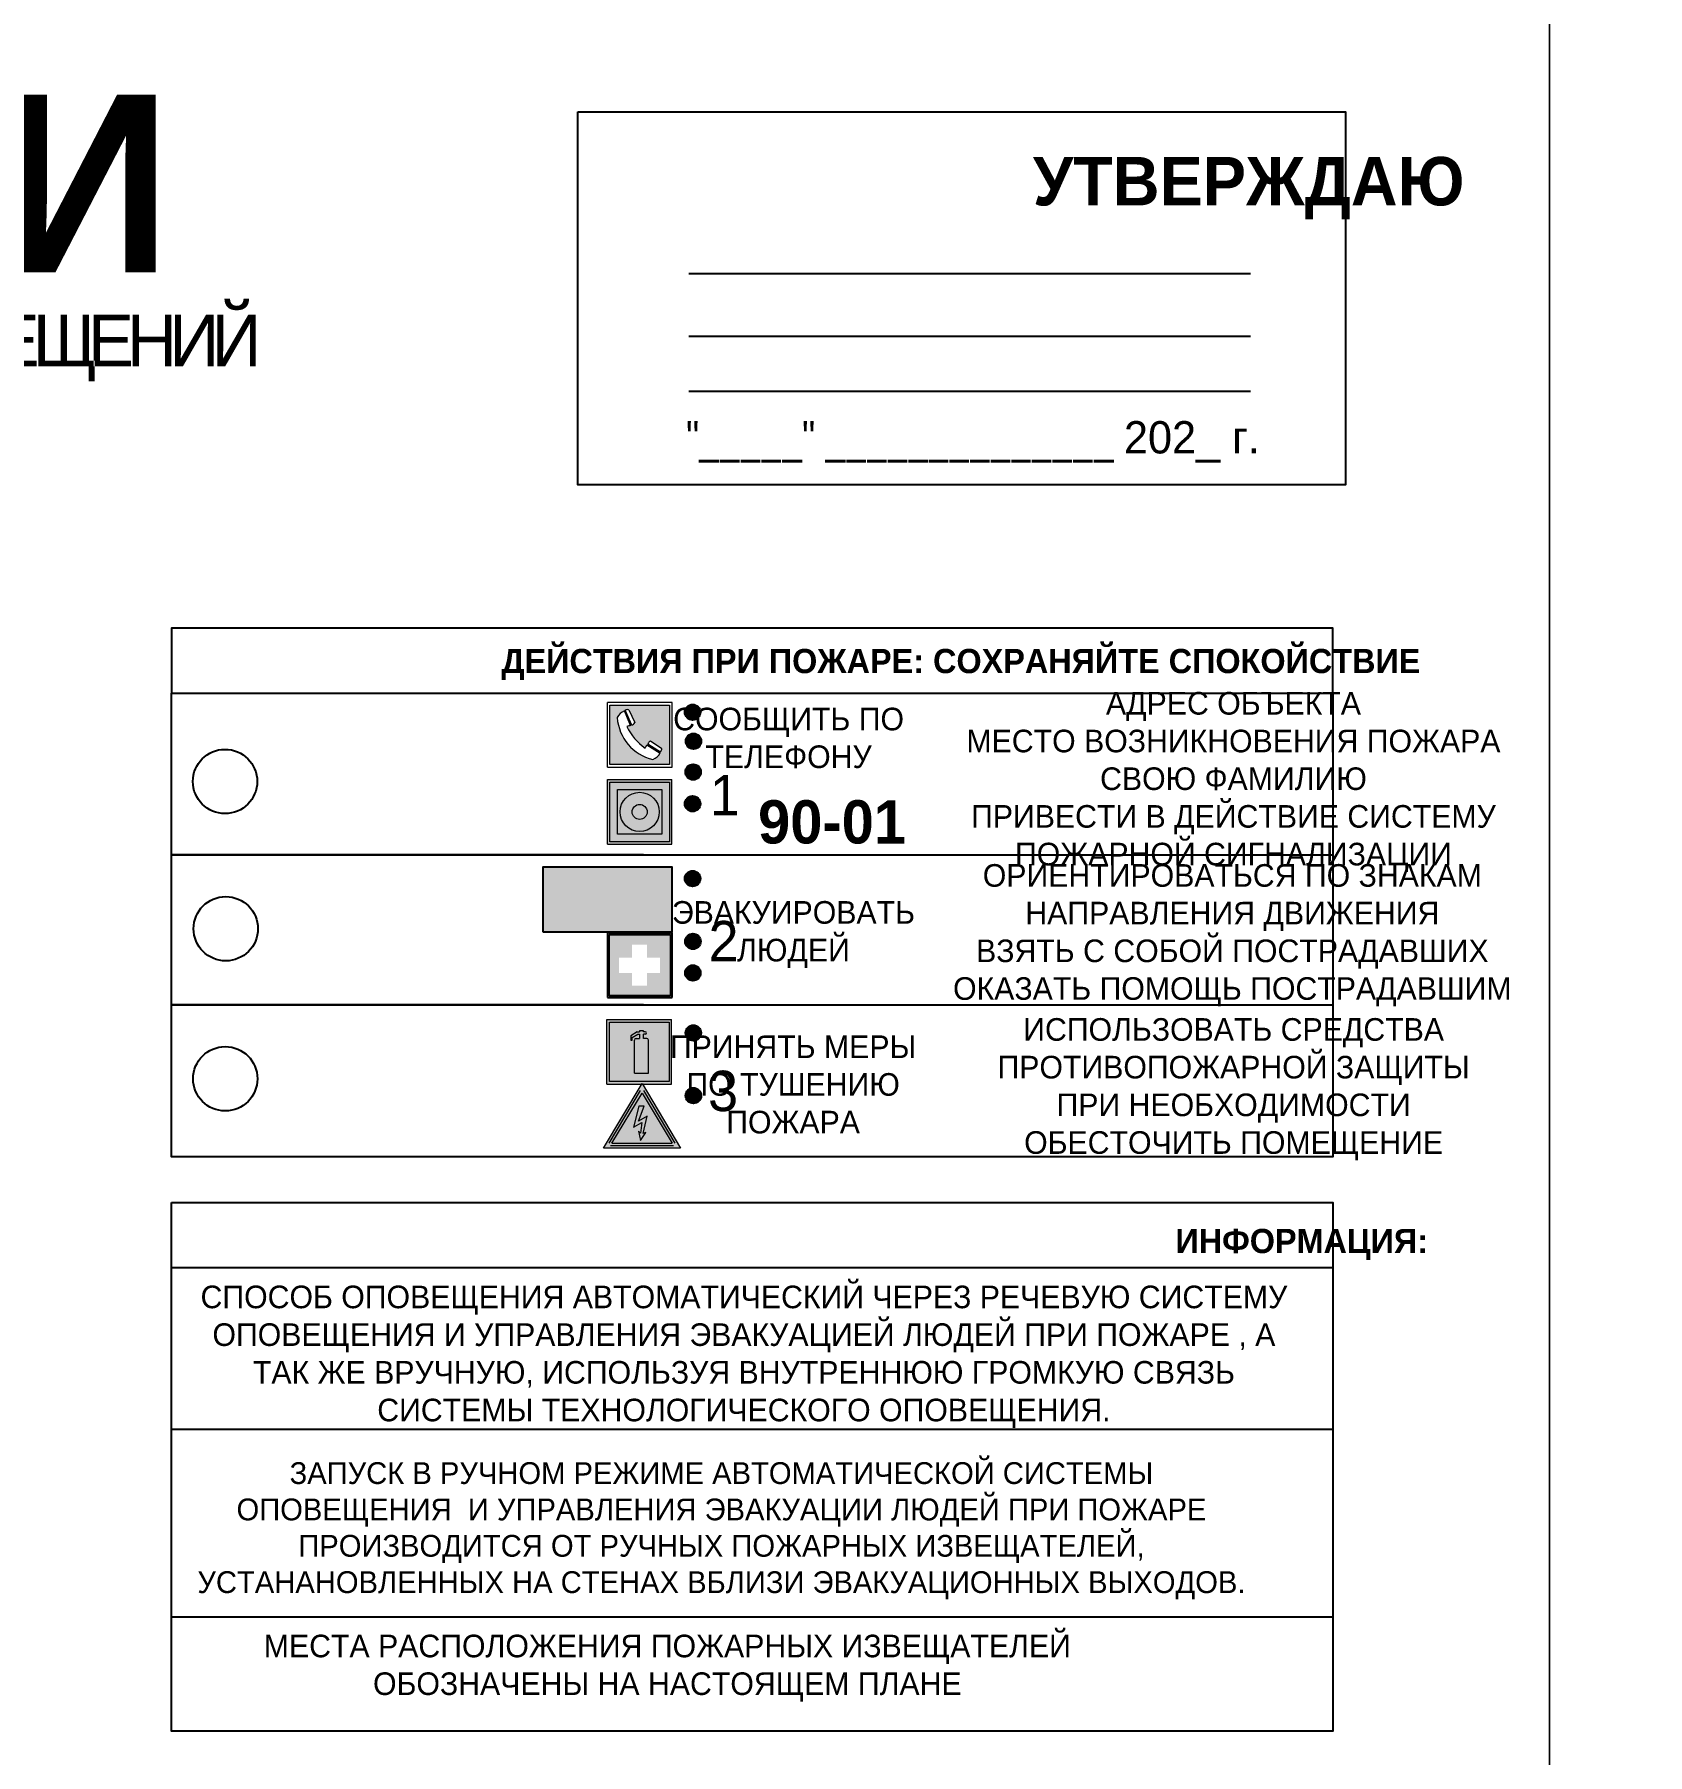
# Model space of a CAD drawing. Header units: millimetres. Extents: x 13114 to 67229, y 22859 to 38520.
# Drawn here: x 28022 to 28221.7, y 34936.7 to 35149.7 of the extents above; entities that cross this region are included whole.
import ezdxf

# ---------------------------------------------------------------- set-up
doc = ezdxf.new("R2010")
doc.units = ezdxf.units.MM
doc.styles.add('обычный', font='arial.ttf')

# ---------------------------------------------------------------- blocks, each defined once
blk = doc.blocks.new('A$C3E6D3DDE')
at = {"lineweight": 5}
h = blk.add_hatch(color=40, dxfattribs=at)
h.paths.add_polyline_path([(24.1, 1.45), (16.46, -11.35), (31.74, -11.35)])
h.paths.add_polyline_path([(24.09, -0.46), (30.03, -10.41), (18.14, -10.41)], flags=16)
h.paths.add_polyline_path([(24.54, -3.08), (23.41, -6.02), (25.13, -5.01), (24.33, -8.5), (24.82, -8.27), (23.79, -9.86), (23.4, -8.04), (23.8, -8.43), (24.04, -6.29), (22.39, -7.25), (23.44, -3.08)], flags=0)
h = blk.add_hatch(color=256, dxfattribs=at)
h.paths.add_polyline_path([(24.37, 0.03, 0.567511), (23.82, 0.03), (17.59, -10.4, 0.582454), (17.86, -10.88), (30.32, -10.88, 0.582149), (30.6, -10.4)])
h.paths.add_polyline_path([(24.09, -0.46), (18.14, -10.41), (30.03, -10.41)], flags=16)
h.paths.add_polyline_path([(24.54, -3.08), (23.41, -6.02), (25.13, -5.01), (24.33, -8.5), (24.82, -8.27), (23.79, -9.86), (23.4, -8.04), (23.8, -8.43), (24.04, -6.29), (22.39, -7.25), (23.44, -3.08)], flags=0)
h = blk.add_hatch(color=40, dxfattribs=at)
h.paths.add_polyline_path([(24.09, -0.46), (18.14, -10.41), (30.03, -10.41)])
h.paths.add_polyline_path([(24.82, -8.27), (23.79, -9.86), (23.4, -8.04), (23.8, -8.43), (24.04, -6.29), (22.39, -7.25), (23.44, -3.08), (24.54, -3.08), (23.41, -6.02), (25.13, -5.01), (24.33, -8.5)], flags=16)
at = {"color": 40, "lineweight": 5}
for p, q in [((16.46, -11.35), (24.1, 1.45)), ((24.1, 1.45), (31.74, -11.35))]:
    blk.add_line(p, q, dxfattribs=at)
at = {"lineweight": 5}
for p, q in [((17.59, -10.4), (23.82, 0.03)), ((24.37, 0.03), (30.6, -10.4)), ((18.14, -10.41), (24.09, -0.46)), ((23.44, -3.08), (22.39, -7.25)), ((23.41, -6.02), (24.54, -3.08)), ((24.54, -3.08), (23.44, -3.08)), ((24.09, -0.46), (30.03, -10.41)), ((22.39, -7.25), (24.04, -6.29)), ((25.13, -5.01), (23.41, -6.02)), ((24.04, -6.29), (23.8, -8.43)), ((24.33, -8.5), (25.13, -5.01)), ((23.8, -8.43), (23.4, -8.04)), ((23.4, -8.04), (23.79, -9.86)), ((23.79, -9.86), (24.82, -8.27)), ((24.82, -8.27), (24.33, -8.5)), ((17.86, -10.88), (30.32, -10.88)), ((18.14, -10.41), (30.03, -10.41))]:
    blk.add_line(p, q, dxfattribs=at)
at = {"color": 50, "lineweight": 5}
blk.add_line((31.74, -11.35), (16.46, -11.35), dxfattribs=at)
blk = doc.blocks.new('A$C456E1F9C')
at = {"lineweight": 5}
h = blk.add_hatch(color=242, dxfattribs=at)
h.paths.add_polyline_path([(0.51, -1.47), (0.51, -13.26), (12.29, -13.26), (12.29, -1.47)])
h.paths.add_polyline_path([(5.42, -4.95, -0.254479), (4.78, -5.4), (3.52, -2.53, -0.209735), (4.23, -2.4)], flags=16)
h.paths.add_polyline_path([(8.53, -8.6), (10.87, -10.17), (10.54, -10.76), (8.03, -9.13, -0.192251)], flags=16)
h.paths.add_polyline_path([(4.61, -5.49, 0.005518), (3.87, -5.72, 0.128647), (7.49, -10.01, 0.00809), (7.83, -9.33), (10.47, -10.97, -0.16736), (8.99, -12.25, -0.327862), (1.95, -3.95, -0.166952), (3.36, -2.62)], flags=16)
at = {"color": 242, "lineweight": 5}
for p, q in [((0, -13.77), (0, -0.97)), ((12.8, -0.97), (0, -0.97)), ((4.61, -5.49), (3.36, -2.62)), ((3.52, -2.53), (4.78, -5.4)), ((4.23, -2.4), (5.42, -4.95)), ((12.8, -13.77), (12.8, -0.97)), ((7.83, -9.33), (10.47, -10.97)), ((8.03, -9.13), (10.54, -10.76)), ((10.81, -10.12), (8.53, -8.6)), ((10.8, -10.3), (10.81, -10.12)), ((10.54, -10.76), (10.8, -10.3)), ((0, -13.77), (12.8, -13.77))]:
    blk.add_line(p, q, dxfattribs=at)
blk.add_lwpolyline([(0.51, -1.47), (12.29, -1.47), (12.29, -13.26), (0.51, -13.26)], close=True, dxfattribs=at)
for centre, radius, start, end in [((4.59, -5.34), 2.99, 114.2845, 152.1974), ((4.02, -3.27), 0.891, 76.3284, 123.7092), ((11.12, -3.31), 9.19, 183.9915, 256.6009), ((14.98, -39.1), 35.17, 107.1487, 108.4135), ((13.86, -0.94), 11.08, 205.5536, 234.8762), ((4.68, -4.59), 0.824, 276.9621, 334.0723), ((-13.31, 0.8), 23.44, 332.5487, 334.4027), ((8.94, -9.5), 0.989, 114.4092, 157.9388), ((7.87, -9.46), 3, 291.9291, 329.9329)]:
    blk.add_arc(centre, radius, start, end, dxfattribs=at)
blk = doc.blocks.new('A$C54414219')
at = {"true_color": 0xffffff}
h = blk.add_hatch(color=7, dxfattribs=at)
h.paths.add_polyline_path([(2.39, -9.45), (2.39, -18.3), (11.23, -18.3), (11.23, -9.45)], flags=0)
h.paths.add_polyline_path([(10.71, -13.87, -1), (2.92, -13.87, -1)], flags=0)
h.paths.add_polyline_path([(8.3, -13.87, -1), (5.33, -13.87, -1)], flags=0)
h.paths.add_polyline_path([(0.41, -7.47), (0.41, -20.27), (13.21, -20.27), (13.21, -7.47)])
h.paths.add_polyline_path([(0.92, -19.77), (12.71, -19.77), (12.71, -7.98), (0.92, -7.98)], flags=16)
h.paths.add_polyline_path([(11.23, -9.45), (11.23, -18.3), (2.39, -18.3), (2.39, -9.45)], flags=0)
at = {"lineweight": 5}
h = blk.add_hatch(color=242, dxfattribs=at)
h.paths.add_polyline_path([(12.71, -7.98), (0.92, -7.98), (0.92, -19.77), (12.71, -19.77)])
h.paths.add_polyline_path([(11.23, -18.3), (2.39, -18.3), (2.39, -9.45), (11.23, -9.45)], flags=16)
h.paths.add_polyline_path([(10.71, -13.87, -1), (2.92, -13.87, -1)], flags=0)
h.paths.add_polyline_path([(8.3, -13.87, -1), (5.33, -13.87, -1)], flags=0)
at = {"true_color": 0xffffff}
h = blk.add_hatch(color=7, dxfattribs=at)
h.paths.add_polyline_path([(2.39, -9.45), (2.39, -18.3), (11.23, -18.3), (11.23, -9.45)])
h.paths.add_polyline_path([(10.71, -13.87, -1), (2.92, -13.87, -1)], flags=16)
h.paths.add_polyline_path([(8.3, -13.87, -1), (5.33, -13.87, -1)], flags=0)
at = {"lineweight": 5}
h = blk.add_hatch(color=242, dxfattribs=at)
h.paths.add_polyline_path([(2.92, -13.87, 1), (10.71, -13.87, 1)])
h.paths.add_polyline_path([(8.3, -13.87, -1), (5.33, -13.87, -1)], flags=16)
at = {"color": 242, "lineweight": 5}
for p, q in [((0.41, -20.27), (0.41, -7.47)), ((0.41, -7.47), (13.21, -7.47)), ((0.41, -7.47), (13.21, -7.47)), ((13.21, -20.27), (13.21, -7.47)), ((0.41, -20.27), (13.21, -20.27))]:
    blk.add_line(p, q, dxfattribs=at)
for points in [[(0.92, -7.98), (12.71, -7.98), (12.71, -19.77), (0.92, -19.77)], [(2.39, -9.45), (11.23, -9.45), (11.23, -18.3), (2.39, -18.3)]]:
    blk.add_lwpolyline(points, close=True, dxfattribs=at)
for radius in [3.89, 1.49]:
    blk.add_circle((6.81, -13.87), radius, dxfattribs=at)
blk = doc.blocks.new('A$C32E8229D')
at = {"true_color": 0xffffff}
blk.add_hatch(color=7, dxfattribs=at).paths.add_polyline_path([(0, 0), (0, -8), (16, -8), (16, 0)])
h = blk.add_hatch(color=126)
h.paths.add_polyline_path([(0.2, -0.2), (15.8, -0.2), (15.8, -7.8), (0.2, -7.8)])
h.paths.add_polyline_path([(13.49, -2.05), (12.08, -2.05), (11.37, -2.63, 0.162397), (11.29, -2.84), (11.29, -3.63), (10.35, -3.63), (10.35, -4.05), (11.68, -4.05), (11.68, -3.48), (12.26, -4.28), (11.29, -5.1), (11.29, -6.78), (11.85, -6.78), (11.85, -5.44), (12.8, -4.64), (12.8, -5.94), (14.46, -5.94), (14.46, -5.39), (13.45, -5.39), (13.45, -3.97), (12.46, -2.59), (13.15, -2.59), (13.69, -3.34), (14.18, -3)], flags=16)
h.paths.add_polyline_path([(10.74, -1.82, 1), (11.8, -1.82, 1)], flags=16)
h.paths.add_polyline_path([(9.39, -3.59), (5.99, -3.59), (6.56, -3.03), (5.91, -3.03), (5.1, -3.83), (5.91, -4.64), (6.56, -4.64), (5.99, -4.09), (9.39, -4.09)], flags=16)
h.paths.add_polyline_path([(4.29, -1.08), (1.72, -1.08), (1.72, -6.6), (4.29, -6.6)], flags=16)
at = {"color": 126}
blk.add_lwpolyline([(16, -8), (0, -8), (0, 0), (16, 0)], close=True, dxfattribs=at)
blk = doc.blocks.new('A$C18900ED3')
h = blk.add_hatch(color=126)
h.paths.add_polyline_path([(-0.18, -0.18), (-7.02, -0.18), (-7.02, -7.02), (-0.18, -7.02)])
h.paths.add_polyline_path([(-5.89, -4.46), (-5.89, -2.77), (-4.46, -2.77), (-4.46, -1.31), (-2.77, -1.31), (-2.77, -2.77), (-1.33, -2.77), (-1.33, -4.46), (-2.77, -4.46), (-2.77, -5.89), (-4.46, -5.89), (-4.46, -4.46)], flags=16)
at = {"color": 126}
for p, q in [((-7.2, 0), (-7.2, -7.2)), ((0, 0), (-7.2, 0)), ((0, -7.2), (0, 0)), ((-7.02, -7.02), (-7.02, -0.18)), ((-7.02, -0.18), (-0.18, -0.18)), ((-0.18, -0.18), (-0.18, -7.02)), ((-7.2, -7.2), (0, -7.2)), ((-0.18, -7.02), (-7.02, -7.02))]:
    blk.add_line(p, q, dxfattribs=at)
blk = doc.blocks.new('A$C3AD82952')
at = {"true_color": 0xf5f5ff}
h = blk.add_hatch(color=7, dxfattribs=at)
h.dxf.hatch_style = 1
h.paths.add_polyline_path([(8.21, 8.73, 0.414214), (7.89, 9.05), (7.22, 9.05), (7.22, 9.92), (7.59, 9.92, 1), (7.57, 10.36), (7.22, 10.36), (7.22, 10.6), (6.43, 10.6), (6.43, 10.36), (6.01, 10.36), (4.74, 9.59), (4.74, 8.69), (4.98, 8.73), (4.98, 9.26), (6.12, 9.91), (6.43, 9.91), (6.43, 9.05), (5.76, 9.05, 0.414214), (5.44, 8.73), (5.44, 2.2), (8.21, 2.2)], flags=0)
h.paths.add_polyline_path([(12.8, 12.8), (0, 12.8), (0, 0), (12.8, 0)])
h.paths.add_polyline_path([(0.51, 12.29), (12.29, 12.29), (12.29, 0.51), (0.51, 0.51)], flags=16)
h.paths.add_polyline_path([(4.74, 9.59), (6.01, 10.36), (6.43, 10.36), (6.43, 10.6), (7.22, 10.6), (7.22, 10.36), (7.59, 10.36, -0.94586), (7.59, 9.92), (7.22, 9.92), (7.22, 9.05), (7.89, 9.05, -0.414214), (8.21, 8.73), (8.21, 2.2), (5.44, 2.2), (5.44, 8.73, -0.414214), (5.76, 9.05), (6.43, 9.05), (6.43, 9.91), (6.12, 9.91), (4.98, 9.26), (4.98, 8.73), (4.74, 8.69)], flags=0)
h = blk.add_hatch(color=242)
h.dxf.hatch_style = 1
h.paths.add_polyline_path([(12.29, 12.29), (0.51, 12.29), (0.51, 0.51), (12.29, 0.51)])
h.paths.add_polyline_path([(4.74, 8.69), (4.74, 9.59), (6.01, 10.36), (6.43, 10.36), (6.43, 10.6), (7.22, 10.6), (7.22, 10.36), (7.59, 10.36, -0.94586), (7.59, 9.92), (7.22, 9.92), (7.22, 9.05), (7.89, 9.05, -0.414214), (8.21, 8.73), (8.21, 2.2), (5.44, 2.2), (5.44, 8.73, -0.414214), (5.76, 9.05), (6.43, 9.05), (6.43, 9.91), (6.12, 9.91), (4.98, 9.26), (4.98, 8.73)], flags=16)
h = blk.add_hatch(color=7, dxfattribs=at)
h.dxf.hatch_style = 1
h.paths.add_polyline_path([(8.21, 8.73, 0.414214), (7.89, 9.05), (7.22, 9.05), (7.22, 9.92), (7.59, 9.92, 1), (7.57, 10.36), (7.22, 10.36), (7.22, 10.6), (6.43, 10.6), (6.43, 10.36), (6.01, 10.36), (4.74, 9.59), (4.74, 8.69), (4.98, 8.73), (4.98, 9.26), (6.12, 9.91), (6.43, 9.91), (6.43, 9.05), (5.76, 9.05, 0.414214), (5.44, 8.73), (5.44, 2.2), (8.21, 2.2)])
at = {"color": 242, "lineweight": 5}
for p, q in [((0, 0), (0, 12.8)), ((0, 12.8), (12.8, 12.8)), ((6.01, 10.36), (4.74, 9.59)), ((6.01, 10.36), (6.43, 10.36)), ((7.22, 10.6), (6.43, 10.6)), ((6.43, 10.6), (6.43, 10.36)), ((7.22, 10.36), (7.22, 10.6)), ((7.59, 10.36), (7.22, 10.36)), ((12.8, 0), (12.8, 12.8)), ((4.74, 9.59), (4.74, 8.69)), ((4.74, 8.69), (4.98, 8.73)), ((4.98, 9.26), (6.12, 9.91)), ((4.98, 8.73), (4.98, 9.26)), ((5.44, 2.2), (5.44, 8.73)), ((5.76, 9.05), (6.43, 9.05)), ((6.12, 9.91), (6.43, 9.91)), ((6.43, 9.91), (6.43, 9.05)), ((7.22, 9.05), (7.22, 9.92)), ((7.59, 9.92), (7.22, 9.92)), ((7.89, 9.05), (7.22, 9.05)), ((8.21, 2.2), (8.21, 8.73)), ((0, 0), (12.8, 0)), ((5.44, 2.2), (8.21, 2.2))]:
    blk.add_line(p, q, dxfattribs=at)
blk.add_lwpolyline([(0.51, 12.29), (12.29, 12.29), (12.29, 0.51), (0.51, 0.51)], close=True, dxfattribs=at)
for centre, radius, start, end in [((7.58, 10.14), 0.223, 273.1875, 86.8125), ((5.76, 8.73), 0.32, 90, 180), ((7.89, 8.73), 0.32, 0, 90)]:
    blk.add_arc(centre, radius, start, end, dxfattribs=at)

msp = doc.modelspace()

# ---------------------------------------------------------------- hatches: boundary and pattern name
at = {"lineweight": 0}
h = msp.add_hatch(color=256, dxfattribs=at)
h.dxf.hatch_style = 1
h.paths.add_polyline_path([(28102.56, 35065.81, 1), (28104.49, 35065.81, 1)])
h = msp.add_hatch(color=256, dxfattribs=at)
h.dxf.hatch_style = 1
h.paths.add_polyline_path([(28102.66, 35062.22, 1), (28104.59, 35062.22, 1)])
h = msp.add_hatch(color=256, dxfattribs=at)
h.dxf.hatch_style = 1
h.paths.add_polyline_path([(28102.62, 35058.41, 1), (28104.55, 35058.41, 1)])
h = msp.add_hatch(color=256, dxfattribs=at)
h.dxf.hatch_style = 1
h.paths.add_polyline_path([(28102.54, 35054.48, 1), (28104.47, 35054.48, 1)])
h = msp.add_hatch(color=256, dxfattribs=at)
h.dxf.hatch_style = 1
h.paths.add_polyline_path([(28102.55, 35045.22, 1), (28104.48, 35045.22, 1)])
h = msp.add_hatch(color=256, dxfattribs=at)
h.dxf.hatch_style = 1
h.paths.add_polyline_path([(28102.59, 35037.44, 1), (28104.52, 35037.44, 1)])
h = msp.add_hatch(color=256, dxfattribs=at)
h.dxf.hatch_style = 1
h.paths.add_polyline_path([(28102.59, 35033.53, 1), (28104.52, 35033.53, 1)])
h = msp.add_hatch(color=256, dxfattribs=at)
h.dxf.hatch_style = 1
h.paths.add_polyline_path([(28102.64, 35026.11, 1), (28104.58, 35026.11, 1)])
h = msp.add_hatch(color=256, dxfattribs=at)
h.dxf.hatch_style = 1
h.paths.add_polyline_path([(28102.65, 35018.34, 1), (28104.58, 35018.34, 1)])

# ---------------------------------------------------------------- linework, layer by layer
at = {"color": 5, "lineweight": 0}
for points in [[(27609.6, 34765.08), (28209.6, 34765.08), (28209.6, 35160.08), (27609.6, 35160.08)], [(28209.6, 34765.08), (28809.6, 34765.08), (28809.6, 35160.08), (28209.6, 35160.08)]]:
    msp.add_lwpolyline(points, close=True, dxfattribs=at)
for points in [[(28089.31, 35140.17), (28184.32, 35140.17), (28184.32, 35093.96), (28089.31, 35093.96)], [(28039.01, 35068.16), (28182.78, 35068.16), (28182.78, 35076.21), (28039.01, 35076.21)], [(28039.01, 35068.16), (28182.78, 35068.16), (28182.78, 35010.76), (28039.01, 35010.76)]]:
    msp.add_lwpolyline(points, close=True)
for points in [[(28103.06, 35120.12), (28172.59, 35120.12)], [(28103.06, 35112.36), (28172.59, 35112.36)], [(28103.06, 35105.57), (28172.59, 35105.57)], [(28097.43, 35048.17), (28039.01, 35048.17), (28182.78, 35048.17)], [(28097.43, 35029.59), (28039.01, 35029.59), (28182.78, 35029.59)]]:
    msp.add_lwpolyline(points)
at = {"color": 0}
msp.add_lwpolyline([(28039.01, 35005.1), (28182.78, 35005.1), (28182.78, 34939.65), (28039.01, 34939.65)], close=True, dxfattribs=at)
for points in [[(28039.01, 34997.05), (28182.78, 34997.05)], [(28039.01, 34977.05), (28182.78, 34977.05)], [(28039.01, 34953.81), (28182.78, 34953.81)]]:
    msp.add_lwpolyline(points, dxfattribs=at)
for centre, radius in [((28103.52, 35065.81), 0.966), ((28103.63, 35062.22), 0.966), ((28045.64, 35057.24), 3.98), ((28103.59, 35058.41), 0.966), ((28103.51, 35054.48), 0.966), ((28103.52, 35045.22), 0.966), ((28045.73, 35039.01), 3.98), ((28103.56, 35037.44), 0.966), ((28103.55, 35033.53), 0.966), ((28103.61, 35026.11), 0.966), ((28045.67, 35020.43), 3.98), ((28103.62, 35018.34), 0.966)]:
    msp.add_circle(centre, radius)

# ---------------------------------------------------------------- block references
for name, p, xscale, yscale, zscale in [('A$C456E1F9C', (28092.97, 35067.62), 0.625, 0.625, 0.625), ('A$C54414219', (28092.71, 35062.14), 0.625, 0.625, 0.625), ('A$C18900ED3', (28100.97, 35038.49), 1.111111111007631, 1.111111111007631, 1.111111111007631), ('A$C3AD82952', (28092.92, 35019.76), 0.625, 0.625, 0.625), ('A$C3E6D3DDE', (28082.2, 35018.95), 0.625, 0.625, 0.625)]:
    msp.add_blockref(name, p, dxfattribs=dict(xscale=xscale, yscale=yscale, zscale=zscale))
at = {"xscale": -1}
msp.add_blockref('A$C32E8229D', (28100.97, 35046.64), dxfattribs=at)

# ---------------------------------------------------------------- texts
at = {"lineweight": 0, "style": 'обычный'}
for s, insert, char_height, width, attachment_point in [('{\\fProxima Nova Rg|b1|i0|c204|p2;ПЛАН ЭВАКУАЦИИ}', (27761.86, 35142.28), 22, 493.8901, 1), ('\\pi-18,l18,t18;{\\fProxima Nova Rg|b1|i0|c204|p2;УТВЕРЖДАЮ\\H1.1997x; }', (28172.35, 35130.7), 6, 126.6484, 5), ('{\\fArial Narrow|b0|i0|c204|p34;"_____" ______________ \\fProxima Nova Rg|b0|i0|c204|p2;202_ г. }', (28138.22, 35099.28), 4, 78.6503, 5), ('{\\fProxima Nova Rg|b1|i0|c204|p2;ДЕЙСТВИЯ ПРИ ПОЖАРЕ: СОХРАНЯЙТЕ СПОКОЙСТВИЕ\\H1.6644x; }', (28136.73, 35071.72), 3, 175.1736, 5), ('\\pi-8.4,l8.4,t8.4;{\\fProxima Nova Rg|b0|i0|c204|p2;АДРЕС ОБЪЕКТА\\PМЕСТО ВОЗНИКНОВЕНИЯ ПОЖАРА \\PСВОЮ ФАМИЛИЮ\\PПРИВЕСТИ В ДЕЙСТВИЕ СИСТЕМУ \\PПОЖАРНОЙ СИГНАЛИЗАЦИИ}', (28170.47, 35057.18), 2.8, 126.6484, 5), ('{\\fProxima Nova Rg|b0|i0|c204|p2;СООБЩИТЬ ПО \\PТЕЛЕФОНУ}', (28115.4, 35062.62), 2.8, 126.6484, 5), ('{\\fProxima Nova Rg|b0|i0|c204|p2;1\\H1.1667x; }', (28107.5, 35055.55), 5, 126.6484, 5), ('{\\fProxima Nova Rg|b1|i0|c204|p2;\\H1.0714x;90-01\\fProxima Nova Rg|b0|i0|c204|p2;\\H0.93331x; \\H1.3449x; }', (28120.78, 35052.2), 5, 126.6484, 5), ('\\pi-8.4,l8.4,t8.4;{\\fProxima Nova Rg|b0|i0|c204|p2;ОРИЕНТИРОВАТЬСЯ ПО ЗНАКАМ \\PНАПРАВЛЕНИЯ ДВИЖЕНИЯ\\PВЗЯТЬ С СОБОЙ ПОСТРАДАВШИХ\\PОКАЗАТЬ ПОМОЩЬ ПОСТРАДАВШИМ}', (28170.33, 35038.2), 2.8, 126.6484, 5), ('{\\fProxima Nova Rg|b0|i0|c204|p2;ЭВАКУИРОВАТЬ \\PЛЮДЕЙ}', (28116, 35038.29), 2.8, 126.6484, 5), ('{\\fProxima Nova Rg|b0|i0|c204|p2;2\\H1.1967x; }', (28107.35, 35037.47), 5, 126.6484, 5), ('\\pi-8.4,l8.4,t8.4;{\\fProxima Nova Rg|b0|i0|c204|p2;ИСПОЛЬЗОВАТЬ СРЕДСТВА \\PПРОТИВОПОЖАРНОЙ ЗАЩИТЫ \\PПРИ НЕОБХОДИМОСТИ \\PОБЕСТОЧИТЬ ПОМЕЩЕНИЕ}', (28170.49, 35019.13), 2.8, 126.6484, 5), ('{\\fProxima Nova Rg|b0|i0|c204|p2;ПРИНЯТЬ МЕРЫ \\PПО ТУШЕНИЮ \\PПОЖАРА}', (28115.96, 35019.71), 2.8, 126.6484, 5), ('{\\fProxima Nova Rg|b0|i0|c204|p2;3\\H1.1967x; }', (28107.29, 35018.89), 5, 126.6484, 5), ('{\\fProxima Nova Rg|b1|i0|c204|p2;ИНФОРМАЦИЯ:\\H1.1997x; }', (28178.92, 34999.91), 3, 175.1736, 5), ('{\\fProxima Nova Rg|b0|i0|c204|p2;СПОСОБ ОПОВЕЩЕНИЯ АВТОМАТИЧЕСКИЙ ЧЕРЕЗ РЕЧЕВУЮ СИСТЕМУ ОПОВЕЩЕНИЯ И УПРАВЛЕНИЯ ЭВАКУАЦИЕЙ ЛЮДЕЙ ПРИ ПОЖАРЕ , А ТАК ЖЕ ВРУЧНУЮ, ИСПОЛЬЗУЯ ВНУТРЕННЮЮ ГРОМКУЮ СВЯЗЬ СИСТЕМЫ ТЕХНОЛОГИЧЕСКОГО ОПОВЕЩЕНИЯ.}', (28109.87, 34986.01), 2.8, 137.0334, 5), ('{\\fProxima Nova Rg|b0|i0|c204|p2;\\P\\pt8.1;ЗАПУСК В РУЧНОМ РЕЖИМЕ АВТОМАТИЧЕСКОЙ СИСТЕМЫ ОПОВЕЩЕНИЯ  И УПРАВЛЕНИЯ ЭВАКУАЦИИ ЛЮДЕЙ ПРИ ПОЖАРЕ ПРОИЗВОДИТСЯ ОТ РУЧНЫХ ПОЖАРНЫХ ИЗВЕЩАТЕЛЕЙ, УСТАНАНОВЛЕННЫХ НА СТЕНАХ ВБЛИЗИ ЭВАКУАЦИОННЫХ ВЫХОДОВ. }', (28107.09, 34966.71), 2.7, 131.4512, 5), ('\\pt8.4;{\\fProxima Nova Rg|b0|i0|c204|p2;\\PМЕСТА РАСПОЛОЖЕНИЯ ПОЖАРНЫХ ИЗВЕЩАТЕЛЕЙ ОБОЗНАЧЕНЫ НА НАСТОЯЩЕМ ПЛАНЕ}', (28100.39, 34949.79), 2.8, 118.5618, 5)]:
    msp.add_mtext(s, dxfattribs=dict(at, insert=insert, char_height=char_height, width=width, attachment_point=attachment_point))
at = {"color": 0, "lineweight": 0, "insert": (27911.75, 35115.21), "char_height": 8, "width": 449.2158, "attachment_point": 5, "style": 'обычный'}
msp.add_mtext('{\\fArial Black|b1|i0|c204|p34;\\H2x;\\T0.85;  \\fArial Narrow|b0|i0|c204|p34;\\H0.8x;\\W0.9;\\P\\fProxima Nova Rg|b0|i0|c204|p2;\\H0.5x;\\W1;\\C256;ПРИ ПОЖАРЕ  ИЛИ ДРУГИХ ЧРЕЗВЫЧАЙНЫХ СИТУАЦИЯХ  ИЗ ПОМЕЩЕНИЙ \\fProxima Nova Rg|b1|i0|c204|p2;\\H1.25x;\\PТЦ  АТО: ЗДАНИЕ ГАРАЖА РММ}', dxfattribs=at)

doc.saveas('drawing.dxf')
